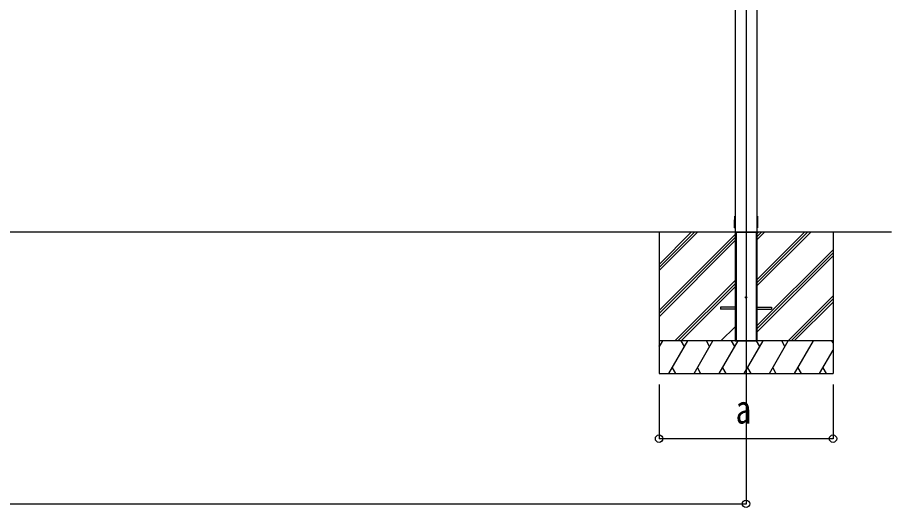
# Model space of a CAD drawing. Units: millimetres, scale not verified. Extents: x -16835 to 16820, y -11895 to 11880.
# Drawn here: x -9565 to -5546, y -6377 to -4122 of the extents above; entities that cross this region are included whole.
import ezdxf
from ezdxf.enums import TextEntityAlignment as Align

# ---------------------------------------------------------------- set-up
doc = ezdxf.new("R2010")
doc.units = ezdxf.units.MM
doc.header["$LTSCALE"] = 60
for name, color, linetype in [('0-3_YKK_12', 2, 'Continuous'), ('0-4_YKK_A1', 4, 'Continuous'), ('0-5_YKK_D', 6, 'Continuous')]:
    doc.layers.add(name, color=color, linetype=linetype)
doc.styles.add('ＭＳ ゴシック', font='')
doc.styles.get('ＭＳ ゴシック').set_extended_font_data('MS Gothic')

msp = doc.modelspace()

# ---------------------------------------------------------------- linework, layer by layer
at = {"layer": '0-3_YKK_12'}
msp.add_line((-6214.92, -2909.33), (-6214.92, -5879.28), dxfattribs=at)
at = {"layer": '0-4_YKK_A1'}
for p, q in [((-6264.92, -2739.08), (-6264.92, -5129.28)), ((-6164.92, -2739.08), (-6164.92, -5129.28)), ((-6267.42, -5066.7), (-6267.15, -5035.8)), ((-6162.69, -5035.8), (-6162.42, -5066.7)), ((-6267.22, -5089.7), (-6267.42, -5066.7)), ((-6163.12, -5090), (-6164.92, -5090)), ((-6162.92, -5090), (-6163.12, -5090)), ((-6162.42, -5066.7), (-6162.62, -5089.7)), ((-5545.98, -5110), (-13853.69, -5110)), ((-6614.83, -5110), (-6614.83, -5760)), ((-6614.83, -5286.63), (-6438.2, -5110)), ((-6614.83, -5272.49), (-6452.35, -5110)), ((-6614.83, -5258.35), (-6466.49, -5110)), ((-6614.83, -5470.48), (-6264.83, -5120.48)), ((-6614.83, -5484.62), (-6264.83, -5134.62)), ((-6264.92, -5110), (-6264.62, -5110)), ((-6264.62, -5110), (-6165.22, -5110)), ((-6262.42, -5110), (-6262.42, -5610)), ((-6260.92, -5110), (-6260.92, -5610)), ((-6165.22, -5110), (-6164.92, -5110)), ((-6164.92, -5110), (-6164.92, -5610)), ((-6164.83, -5357.13), (-5917.7, -5110)), ((-6164.83, -5342.99), (-5931.85, -5110)), ((-6164.83, -5328.84), (-5945.99, -5110)), ((-6164.83, -5145), (-6129.84, -5110)), ((-6164.83, -5130.86), (-6143.98, -5110)), ((-6164.83, -5116.71), (-6158.12, -5110)), ((-5814.83, -5110), (-5814.83, -5760)), ((-6614.83, -5498.76), (-6264.83, -5148.76)), ((-6164.83, -5540.97), (-5814.83, -5190.98)), ((-6164.83, -5555.12), (-5814.83, -5205.12)), ((-6164.83, -5569.26), (-5814.83, -5219.26)), ((-6542.23, -5610), (-6264.83, -5332.61)), ((-6528.08, -5610), (-6264.83, -5346.75)), ((-6513.94, -5610), (-6264.83, -5360.89)), ((-6021.73, -5610), (-5814.83, -5403.11)), ((-6007.58, -5610), (-5814.83, -5417.25)), ((-6332.48, -5455.5), (-6332.48, -5464.5)), ((-6264.98, -5455.5), (-6332.48, -5455.5)), ((-6264.98, -5464.5), (-6332.48, -5464.5)), ((-6164.98, -5455.5), (-6097.48, -5455.5)), ((-6164.98, -5464.5), (-6097.48, -5464.5)), ((-6097.48, -5455.5), (-6097.48, -5464.5)), ((-5993.44, -5610), (-5814.83, -5431.39)), ((-6330.09, -5610), (-6264.83, -5544.74)), ((-5814.83, -5610), (-6614.83, -5610)), ((-6614.83, -5638.94), (-6598.13, -5610)), ((-6569.26, -5760), (-6482.66, -5610)), ((-6497.66, -5635.98), (-6512.66, -5610)), ((-6453.79, -5760), (-6367.19, -5610)), ((-6382.19, -5635.98), (-6397.19, -5610)), ((-6338.32, -5760), (-6251.72, -5610)), ((-6266.72, -5635.98), (-6281.72, -5610)), ((-6262.42, -5610), (-6261.42, -5610)), ((-6261.42, -5610), (-6260.92, -5610)), ((-6260.92, -5610), (-6168.92, -5610)), ((-6222.85, -5760), (-6136.25, -5610)), ((-6151.25, -5635.98), (-6166.25, -5610)), ((-6165.22, -5610), (-6164.92, -5610)), ((-6107.38, -5760), (-6020.78, -5610)), ((-6035.78, -5635.98), (-6050.78, -5610)), ((-5991.91, -5760), (-5905.3, -5610)), ((-5814.83, -5618.66), (-5819.84, -5610)), ((-6613.13, -5635.98), (-6614.83, -5633.02)), ((-5876.44, -5760), (-5814.83, -5653.3)), ((-6554.26, -5734.02), (-6539.26, -5760)), ((-6438.79, -5734.02), (-6423.79, -5760)), ((-6323.32, -5734.02), (-6308.32, -5760)), ((-6207.85, -5734.02), (-6192.85, -5760)), ((-6092.38, -5734.02), (-6077.38, -5760)), ((-5976.91, -5734.02), (-5961.91, -5760)), ((-5861.44, -5734.02), (-5846.44, -5760)), ((-6614.83, -5760), (-5814.83, -5760))]:
    msp.add_line(p, q, dxfattribs=at)
for points in [[(-6266.85, -5035.5), (-6266.65, -5035.5), (-6264.92, -5035.5)], [(-6164.92, -5035.5), (-6163.19, -5035.5), (-6162.99, -5035.5)], [(-6264.92, -5090), (-6266.72, -5090), (-6266.92, -5090)], [(-6264.92, -5110), (-6264.92, -5610), (-6264.62, -5610)], [(-6168.92, -5110), (-6168.92, -5610), (-6168.42, -5610), (-6167.42, -5610)], [(-6167.42, -5110), (-6167.42, -5610), (-6167.12, -5610), (-6165.22, -5610)], [(-6264.62, -5610), (-6262.72, -5610), (-6262.42, -5610)]]:
    msp.add_lwpolyline(points, dxfattribs=at)
msp.add_circle((-6214.92, -5410), 3, dxfattribs=at)
for centre, start, end in [((-6266.85, -5035.8), 90, 179.5), ((-6162.99, -5035.8), 0.5, 90), ((-6266.92, -5089.7), 180.5, 270), ((-6162.92, -5089.7), 270, 359.5)]:
    msp.add_arc(centre, 0.3, start, end, dxfattribs=at)
at = {"layer": '0-5_YKK_D'}
for p, q in [((-6614.83, -5810), (-6614.83, -6061)), ((-5814.83, -5810), (-5814.83, -6061)), ((-6214.92, -5880.28), (-6214.84, -6360.95)), ((-6614.83, -6060), (-5814.83, -6060)), ((-13214.81, -6361.17), (-6214.84, -6359.95))]:
    msp.add_line(p, q, dxfattribs=at)
for centre in [(-6614.83, -6060), (-5814.83, -6060), (-6214.84, -6359.95)]:
    msp.add_circle(centre, 17, dxfattribs=at)

# ---------------------------------------------------------------- texts
at = {"layer": '0-5_YKK_D', "style": 'ＭＳ ゴシック', "width": 0.8}
msp.add_text('a', height=132, dxfattribs=at).set_placement((-6262.83, -6030), align=Align.BOTTOM_LEFT)

doc.saveas('drawing.dxf')
